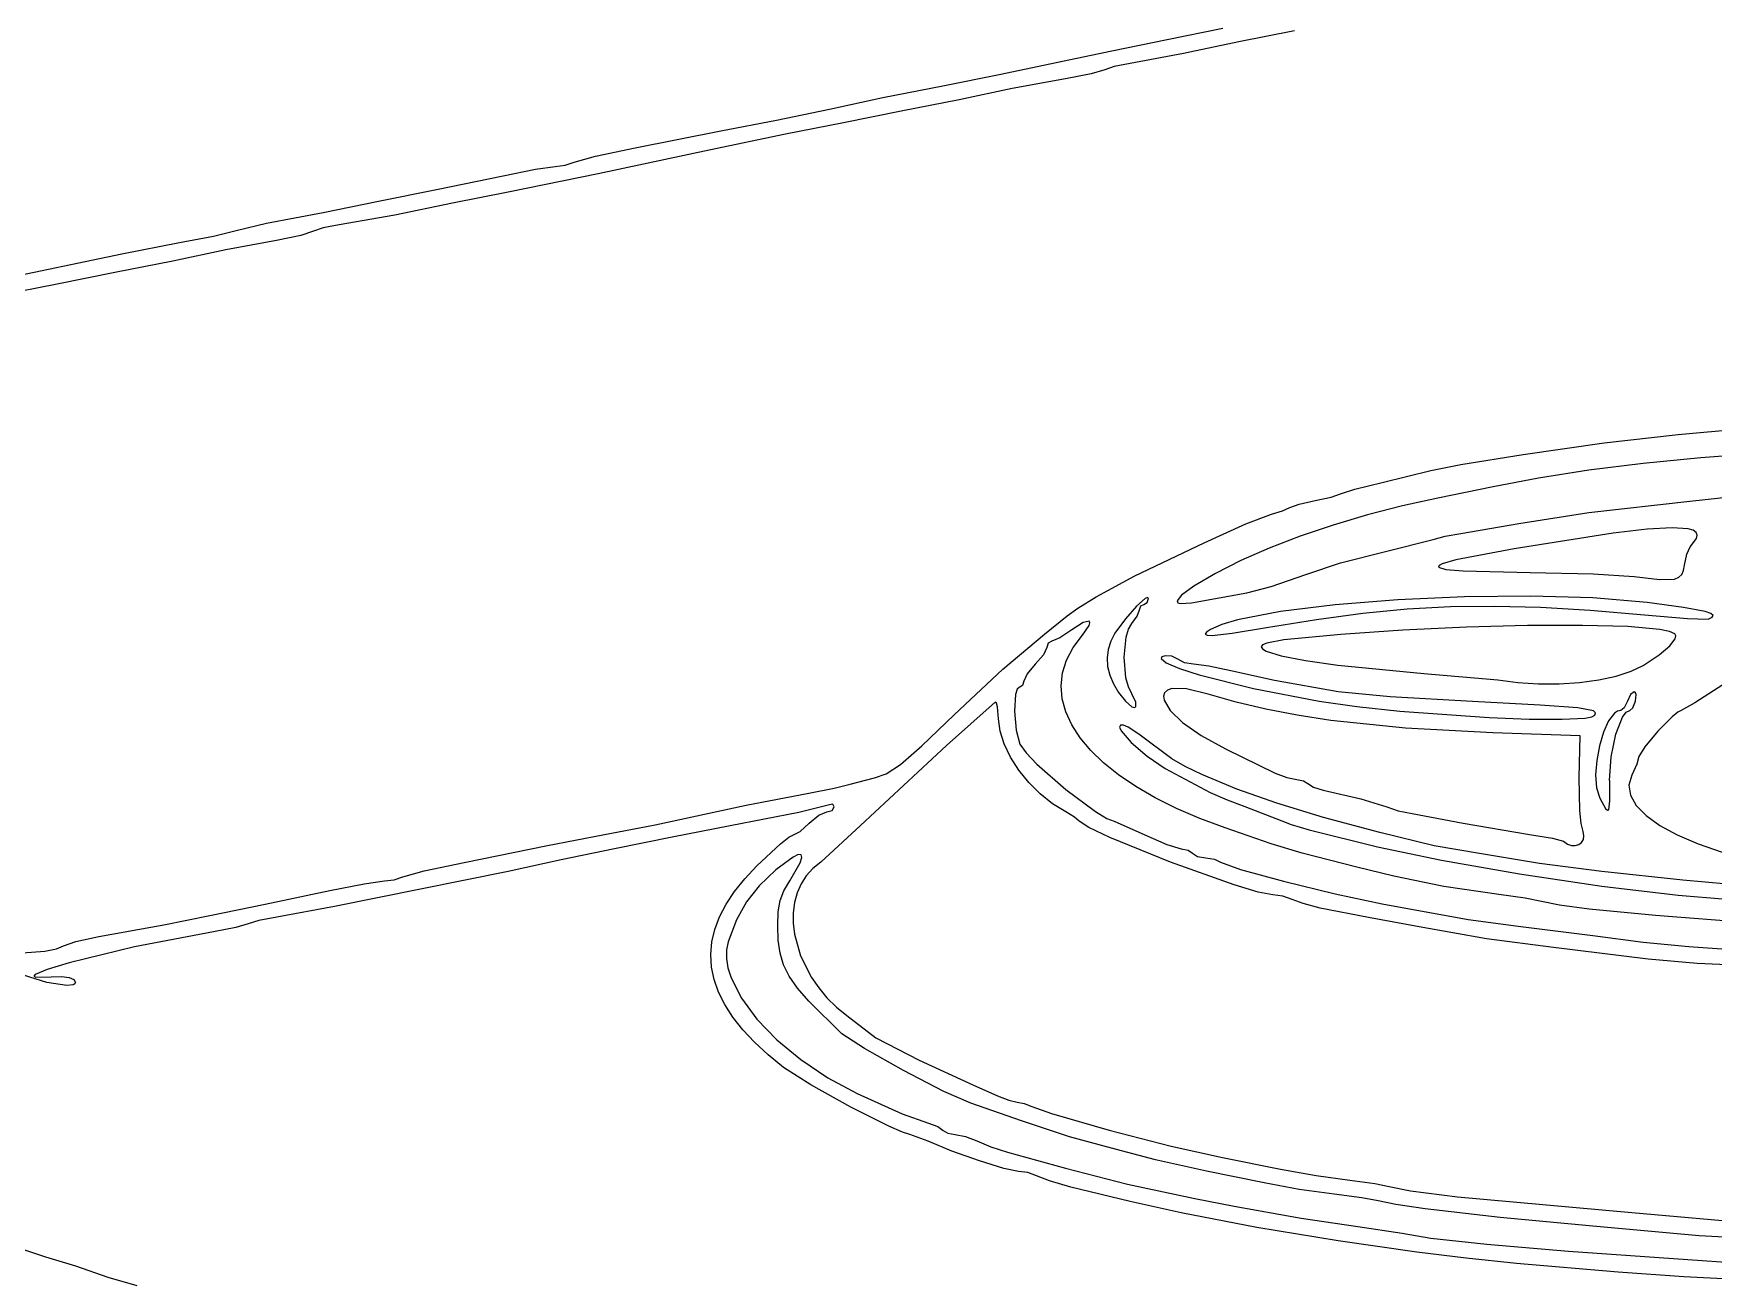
# Model space of a CAD drawing. Extents: x 19 to 1860, y 54 to 866.
# Drawn here: x 1229.4 to 1443.7, y 281.9 to 441.2 of the extents above; entities that cross this region are included whole.
import ezdxf

# ---------------------------------------------------------------- set-up
doc = ezdxf.new("R2010")
doc.units = 0

msp = doc.modelspace()

# ---------------------------------------------------------------- linework, layer by layer
at = {"layer": 'Layer 1'}
for p, q in [((1374.0407, 440.41912), (1381.1242, 441.8478)), ((1366.9571, 438.97142), (1374.0407, 440.41912)), ((1383.1901, 440.10538), (1376.1066, 438.64701)), ((1390.2738, 441.51599), (1383.1901, 440.10538)), ((1352.79, 435.97909), (1359.8735, 437.48487)), ((1359.8735, 437.48487), (1366.9571, 438.97142)), ((1369.3183, 437.35851), (1367.268837, 436.980543)), ((1376.1066, 438.64701), (1369.3183, 437.35851)), ((1345.4113, 434.51749), (1352.79, 435.97909)), ((1361.0539, 435.38895), (1354.2656, 434.16632)), ((1364.35415, 436.030709), (1361.0539, 435.38895)), ((1366.0716, 436.5605), (1364.35415, 436.030709)), ((1367.268837, 436.980543), (1366.0716, 436.5605)), ((1337.7373, 433.01479), (1345.4113, 434.51749)), ((1354.2656, 434.16632), (1347.4772, 432.72429)), ((1324.1604, 430.11507), (1330.9489, 431.53776)), ((1330.9489, 431.53776), (1337.7373, 433.01479)), ((1340.0984, 431.26247), (1332.7197, 429.79171)), ((1347.4772, 432.72429), (1340.0984, 431.26247)), ((1317.0769, 428.75007), (1324.1604, 430.11507)), ((1332.7197, 429.79171), (1325.3409, 428.34017)), ((1306.1564, 426.60407), (1317.0769, 428.75007)), ((1325.3409, 428.34017), (1315.601, 426.2833)), ((1297.217675, 424.381787), (1298.343, 424.76637)), ((1298.343, 424.76637), (1301.060912, 425.530817)), ((1301.060912, 425.530817), (1306.1564, 426.60407)), ((1315.601, 426.2833), (1301.4339, 423.27321)), ((1280.7735, 421.27115), (1289.3028, 423.02491)), ((1289.3028, 423.02491), (1293.435162, 423.870225)), ((1301.4339, 423.27321), (1289.9231, 420.9567)), ((1293.435162, 423.870225), (1295.9518, 424.22183)), ((1295.9518, 424.22183), (1297.217675, 424.381787)), ((1273.3948, 419.78573), (1280.7735, 421.27115)), ((1289.9231, 420.9567), (1282.8395, 419.52803)), ((1259.100837, 416.990915), (1266.3112, 418.33828)), ((1266.3112, 418.33828), (1273.3948, 419.78573)), ((1282.8395, 419.52803), (1275.4609, 418.00689)), ((1252.323813, 415.339812), (1255.2303, 416.03607)), ((1255.2303, 416.03607), (1259.100837, 416.990915)), ((1265.1078, 415.95362), (1263.467712, 415.400659)), ((1266.321175, 416.391364), (1265.1078, 415.95362)), ((1268.3774, 416.75023), (1266.321175, 416.391364)), ((1275.4609, 418.00689), (1268.3774, 416.75023)), ((1240.6332, 413.05195), (1248.0119, 414.5149)), ((1248.0119, 414.5149), (1252.323813, 415.339812)), ((1260.3853, 414.76492), (1253.915, 413.57243)), ((1263.467712, 415.400659), (1260.3853, 414.76492)), ((1223.5146, 409.49979), (1240.6332, 413.05195)), ((1247.1267, 412.13374), (1239.748, 410.67194)), ((1253.915, 413.57243), (1247.1267, 412.13374)), ((1239.748, 410.67194), (1232.3692, 409.20118)), ((1232.3692, 409.20118), (1224.9905, 407.73456)), ((1439.264, 390.01861), (1447.234977, 390.74194)), ((1419.4892, 387.46875), (1429.8194, 388.93735)), ((1429.8194, 388.93735), (1439.264, 390.01861)), ((1457.918537, 388.150777), (1442.1579, 387.048099)), ((1407.6832, 385.3958), (1411.52, 386.20153)), ((1411.52, 386.20153), (1419.4892, 387.46875)), ((1434.781, 386.30754), (1427.849337, 385.442968)), ((1442.1579, 387.048099), (1434.781, 386.30754)), ((1397.976425, 383.027097), (1401.485, 383.87755)), ((1401.485, 383.87755), (1407.6832, 385.3958)), ((1421.445131, 384.455981), (1415.6506, 383.34818)), ((1427.849337, 385.442968), (1421.445131, 384.455981)), ((1392.9256, 381.56957), (1394.975175, 381.996726)), ((1394.975175, 381.996726), (1396.1723, 382.42389)), ((1396.1723, 382.42389), (1397.976425, 383.027097)), ((1408.5671, 381.88936), (1404.071532, 380.905373)), ((1415.6506, 383.34818), (1408.5671, 381.88936)), ((1440.7383, 381.50622), (1446.626538, 382.161904)), ((1384.093425, 378.591855), (1387.3322, 379.84124)), ((1387.3322, 379.84124), (1388.7462, 380.267173)), ((1388.7462, 380.267173), (1389.679, 380.7017)), ((1389.679, 380.7017), (1390.876225, 381.13841)), ((1390.876225, 381.13841), (1392.9256, 381.56957)), ((1399.599162, 379.747346), (1395.224705, 378.442247)), ((1404.071532, 380.905373), (1399.599162, 379.747346)), ((1418.8973, 378.63835), (1427.840238, 380.06303)), ((1427.840238, 380.06303), (1440.7383, 381.50622)), ((1378.7731, 376.17748), (1384.093425, 378.591855)), ((1395.224705, 378.442247), (1391.022875, 377.017044)), ((1409.504163, 377.021394), (1411.5186, 377.3793)), ((1411.5186, 377.3793), (1418.8973, 378.63835)), ((1430.948223, 377.407821), (1418.3074, 375.42294)), ((1435.308634, 377.91655), (1430.948223, 377.407821)), ((1438.471487, 378.103943), (1435.308634, 377.91655)), ((1440.518618, 377.970849), (1438.471487, 378.103943)), ((1441.149359, 377.784387), (1440.518618, 377.970849)), ((1441.531858, 377.518123), (1441.149359, 377.784387)), ((1441.676342, 377.172164), (1441.531858, 377.518123)), ((1369.9042, 371.96874), (1378.7731, 376.17748)), ((1387.068385, 375.498705), (1383.43595, 373.9142)), ((1391.022875, 377.017044), (1387.068385, 375.498705)), ((1402.0738, 375.10892), (1407.9767, 376.59922)), ((1407.9767, 376.59922), (1409.504163, 377.021394)), ((1418.3074, 375.42294), (1410.869037, 374.000485)), ((1440.343, 374.744036), (1440.784, 375.65718)), ((1440.784, 375.65718), (1441.593041, 376.746616)), ((1441.593041, 376.746616), (1441.676342, 377.172164)), ((1383.43595, 373.9142), (1380.200284, 372.290495)), ((1391.7436, 372.12641), (1396.1707, 373.61291)), ((1396.1707, 373.61291), (1402.0738, 375.10892)), ((1408.735527, 373.276615), (1408.686525, 373.091985)), ((1408.686525, 373.091985), (1409.588443, 372.797964)), ((1409.116354, 373.488492), (1408.735527, 373.276615)), ((1410.869037, 374.000485), (1409.116354, 373.488492)), ((1439.927275, 372.658088), (1440.0463, 373.33341)), ((1440.0463, 373.33341), (1440.343, 374.744036)), ((1440.0463, 373.33341), (1440.0463, 373.33341)), ((1364.992938, 369.303059), (1369.9042, 371.96874)), ((1380.200284, 372.290495), (1377.4361, 370.65456)), ((1387.3164, 370.61391), (1391.7436, 372.12641)), ((1409.588443, 372.797964), (1411.831, 372.593427)), ((1411.831, 372.593427), (1420.3736, 372.4008)), ((1420.3736, 372.4008), (1428.414475, 372.219079)), ((1428.414475, 372.219079), (1433.6553, 371.87526)), ((1433.6553, 371.87526), (1436.877203, 371.499224)), ((1436.877203, 371.499224), (1438.7717, 371.561085)), ((1438.7717, 371.561085), (1439.335845, 371.782392)), ((1439.335845, 371.782392), (1439.705747, 372.144571)), ((1439.705747, 372.144571), (1439.927275, 372.658088)), ((1362.657048, 367.868046), (1364.992938, 369.303059)), ((1371.21463, 369.073642), (1370.107963, 368.0954)), ((1371.544375, 369.217151), (1371.21463, 369.073642)), ((1371.492875, 368.548861), (1371.6644, 369.06822)), ((1371.6644, 369.06822), (1371.544375, 369.217151)), ((1375.886031, 369.513846), (1375.317075, 368.765966)), ((1375.317075, 368.765966), (1375.401381, 368.545492)), ((1377.4361, 370.65456), (1375.886031, 369.513846)), ((1377.1336, 368.52747), (1384.187713, 369.801544)), ((1384.187713, 369.801544), (1387.3164, 370.61391)), ((1403.47995, 368.911289), (1395.482882, 368.27132)), ((1411.970593, 369.294322), (1403.47995, 368.911289)), ((1420.442294, 369.388649), (1411.970593, 369.294322)), ((1428.382535, 369.162498), (1420.442294, 369.388649)), ((1435.2788, 368.5841), (1428.382535, 369.162498)), ((1358.3715, 364.50881), (1361.2792, 366.88277)), ((1361.2792, 366.88277), (1362.657048, 367.868046)), ((1370.107963, 368.0954), (1368.708364, 366.505675)), ((1369.5167, 365.88676), (1370.20145, 366.843426)), ((1370.20145, 366.843426), (1370.4863, 367.6438)), ((1370.4863, 367.6438), (1370.659775, 368.130434)), ((1370.659775, 368.130434), (1371.0767, 368.33284)), ((1371.0767, 368.33284), (1371.492875, 368.548861)), ((1375.401381, 368.545492), (1375.732006, 368.430611)), ((1375.732006, 368.430611), (1377.1336, 368.52747)), ((1388.491906, 367.406187), (1383.01954, 366.34766)), ((1395.482882, 368.27132), (1388.491906, 367.406187)), ((1393.106063, 366.408845), (1399.022484, 367.201051)), ((1399.022484, 367.201051), (1404.657539, 367.746348)), ((1404.657539, 367.746348), (1410.1927, 368.050825)), ((1410.1927, 368.050825), (1415.809443, 368.120573)), ((1415.809443, 368.120573), (1421.689241, 367.961681)), ((1421.689241, 367.961681), (1428.013568, 367.58024)), ((1428.013568, 367.58024), (1434.9639, 366.98234)), ((1434.9639, 366.98234), (1440.4447, 366.53218)), ((1439.938967, 367.94704), (1435.2788, 368.5841)), ((1442.701812, 367.405915), (1439.938967, 367.94704)), ((1443.414322, 367.159754), (1442.701812, 367.405915)), ((1443.0806, 366.46332), (1443.586683, 366.693086)), ((1443.703602, 366.923687), (1443.414322, 367.159754)), ((1443.586683, 366.693086), (1443.703602, 366.923687)), ((1353.0817, 360.049709), (1358.3715, 364.50881)), ((1361.8781, 365.09366), (1360.329375, 364.056923)), ((1363.316697, 366.018496), (1361.8781, 365.09366)), ((1363.2175, 364.4142), (1364.085153, 365.628669)), ((1364.0853, 366.180134), (1363.316697, 366.018496)), ((1364.085153, 365.628669), (1364.187493, 365.990408)), ((1364.187493, 365.990408), (1364.0853, 366.180134)), ((1367.3798, 364.67665), (1366.835179, 363.648013)), ((1368.708364, 366.505675), (1367.3798, 364.67665)), ((1368.785506, 364.15735), (1369.090334, 365.169827)), ((1369.090334, 365.169827), (1369.5167, 365.88676)), ((1379.048936, 364.775291), (1378.891639, 364.531022)), ((1378.891639, 364.531022), (1379.123651, 364.395262)), ((1379.5783, 365.12751), (1379.048936, 364.775291)), ((1381.012997, 365.755802), (1379.5783, 365.12751)), ((1379.762213, 364.36857), (1382.327955, 364.644621)), ((1383.01954, 366.34766), (1381.012997, 365.755802)), ((1382.327955, 364.644621), (1386.7268, 365.36364)), ((1386.7268, 365.36364), (1393.106063, 366.408845)), ((1386.7268, 365.36364), (1386.7268, 365.36364)), ((1396.21749, 364.503488), (1388.9402, 363.79719)), ((1404.133756, 365.049426), (1396.21749, 364.503488)), ((1412.22062, 365.427862), (1404.133756, 365.049426)), ((1420.0097, 365.631656), (1412.22062, 365.427862)), ((1427.032618, 365.653668), (1420.0097, 365.631656)), ((1432.820994, 365.486756), (1427.032618, 365.653668)), ((1436.906448, 365.12378), (1432.820994, 365.486756)), ((1438.16421, 364.866537), (1436.906448, 365.12378)), ((1438.8206, 364.5576), (1438.16421, 364.866537)), ((1438.943955, 364.295009), (1438.8206, 364.5576)), ((1440.4447, 366.53218), (1443.0806, 366.46332)), ((1358.6877, 362.84581), (1358.254138, 361.889144)), ((1358.872625, 363.396625), (1358.6877, 362.84581)), ((1359.3172, 363.62572), (1358.872625, 363.396625)), ((1360.329375, 364.056923), (1359.3172, 363.62572)), ((1361.194601, 361.231438), (1362.035971, 362.841124)), ((1362.035971, 362.841124), (1363.2175, 364.4142)), ((1366.496397, 362.585944), (1366.362192, 361.498711)), ((1366.835179, 363.648013), (1366.496397, 362.585944)), ((1368.541025, 361.605803), (1368.785506, 364.15735)), ((1379.123651, 364.395262), (1379.762213, 364.36857)), ((1386.209938, 363.166959), (1386.029888, 362.913461)), ((1386.029888, 362.913461), (1386.192643, 362.643585)), ((1386.192643, 362.643585), (1386.684877, 362.360533)), ((1386.746123, 363.40088), (1386.209938, 363.166959)), ((1386.684877, 362.360533), (1388.604475, 361.7677)), ((1388.9402, 363.79719), (1386.746123, 363.40088)), ((1436.808495, 361.893898), (1438.188962, 363.047933)), ((1438.188962, 363.047933), (1438.875773, 363.951861)), ((1438.875773, 363.951861), (1438.943955, 364.295009)), ((1357.2118, 360.68422), (1356.169613, 359.47929)), ((1358.254138, 361.889144), (1357.2118, 360.68422)), ((1360.686801, 359.594033), (1361.194601, 361.231438)), ((1366.362192, 361.498711), (1366.4313, 360.394581)), ((1366.4313, 360.394581), (1366.702458, 359.281821)), ((1368.784381, 358.952207), (1368.541025, 361.605803)), ((1373.357856, 361.621911), (1373.261478, 361.417794)), ((1373.261478, 361.417794), (1373.925433, 360.864141)), ((1373.7667, 361.76962), (1373.357856, 361.621911)), ((1374.651325, 361.723439), (1373.7667, 361.76962)), ((1373.925433, 360.864141), (1375.597193, 360.15627)), ((1375.3963, 361.32838), (1374.651325, 361.723439)), ((1376.253775, 360.873955), (1375.3963, 361.32838)), ((1375.597193, 360.15627), (1378.115387, 359.341789)), ((1377.4087, 360.68494), (1376.253775, 360.873955)), ((1379.368238, 360.436785), (1377.4087, 360.68494)), ((1382.1605, 359.84018), (1379.368238, 360.436785)), ((1388.604475, 361.7677), (1391.682063, 361.160562)), ((1391.682063, 361.160562), (1395.811025, 360.564722)), ((1395.811025, 360.564722), (1406.7966, 359.50934)), ((1433.250992, 359.790334), (1434.7827, 360.53784)), ((1434.7827, 360.53784), (1436.808495, 361.893898)), ((1434.7827, 360.53784), (1434.7827, 360.53784)), ((1346.8472, 354.21351), (1353.0817, 360.049709)), ((1355.7362, 358.52261), (1355.562725, 357.97179)), ((1356.169613, 359.47929), (1355.7362, 358.52261)), ((1360.505978, 357.937803), (1360.686801, 359.594033)), ((1366.702458, 359.281821), (1367.174403, 358.168698)), ((1367.174403, 358.168698), (1367.845871, 357.063479)), ((1369.08935, 357.812168), (1368.784381, 358.952207)), ((1378.115387, 359.341789), (1385.045598, 357.583432)), ((1387.724563, 358.617704), (1382.1605, 359.84018)), ((1395.8762, 357.18054), (1387.724563, 358.617704)), ((1406.7966, 359.50934), (1416.2416, 358.7009)), ((1416.2416, 358.7009), (1418.782982, 358.356931)), ((1418.782982, 358.356931), (1421.421061, 358.192758)), ((1421.421061, 358.192758), (1424.075525, 358.200423)), ((1424.075525, 358.200423), (1426.666062, 358.37197)), ((1426.666062, 358.37197), (1429.112361, 358.699442)), ((1429.112361, 358.699442), (1431.334108, 359.174882)), ((1431.334108, 359.174882), (1433.250992, 359.790334)), ((1444.935, 358.04516), (1441.367363, 355.754596)), ((1354.699545, 356.832858), (1354.572087, 354.71269)), ((1354.882139, 357.49619), (1354.699545, 356.832858)), ((1355.1458, 357.74269), (1354.882139, 357.49619)), ((1355.562725, 357.97179), (1355.1458, 357.74269)), ((1360.645543, 356.271639), (1360.505978, 357.937803)), ((1361.098904, 354.604435), (1360.645543, 356.271639)), ((1367.845871, 357.063479), (1368.7156, 355.97443)), ((1368.7156, 355.97443), (1369.549742, 355.267238)), ((1369.5167, 356.91665), (1369.08935, 357.812168)), ((1370.040414, 355.849137), (1369.5101, 356.91665)), ((1369.5101, 356.91665), (1369.5167, 356.91665)), ((1373.706483, 357.054518), (1373.567011, 356.62388)), ((1373.567011, 356.62388), (1373.6419, 356.096038)), ((1373.6419, 356.096038), (1374.418817, 354.799222)), ((1374.064302, 357.37533), (1373.706483, 357.054518)), ((1374.644453, 357.573696), (1374.064302, 357.37533)), ((1376.487696, 357.552606), (1374.644453, 357.573696)), ((1379.2681, 356.89028), (1376.487696, 357.552606)), ((1382.859689, 355.860834), (1379.2681, 356.89028)), ((1385.045598, 357.583432), (1393.4251, 355.96994)), ((1393.4251, 355.96994), (1398.261764, 355.294115)), ((1402.487325, 356.545868), (1395.8762, 357.18054)), ((1412.9947, 355.91511), (1402.487325, 356.545868)), ((1421.635038, 355.476798), (1412.9947, 355.91511)), ((1432.7711, 355.97851), (1432.369725, 355.147545)), ((1433.181263, 356.809489), (1432.7711, 355.97851)), ((1433.6413, 357.15512), (1433.181263, 356.809489)), ((1433.481663, 355.147545), (1433.8264, 355.97851)), ((1433.808864, 357.062277), (1433.6413, 357.15512)), ((1433.899488, 356.809489), (1433.808864, 357.062277)), ((1433.8264, 355.97851), (1433.899488, 356.809489)), ((1342.721733, 350.269529), (1346.8472, 354.21351)), ((1352.0892, 355.82928), (1345.863975, 350.323784)), ((1352.244942, 355.709285), (1352.0892, 355.82928)), ((1352.375288, 355.275375), (1352.244942, 355.709285)), ((1352.514, 353.74002), (1352.375288, 355.275375)), ((1352.706022, 352.167058), (1352.514, 353.74002)), ((1354.572087, 354.71269), (1354.752486, 352.296183)), ((1361.85947, 352.945082), (1361.098904, 354.604435)), ((1369.549742, 355.267238), (1369.837128, 355.183951)), ((1369.837128, 355.183951), (1370.022488, 355.262404)), ((1370.022488, 355.262404), (1370.040414, 355.849137)), ((1374.418817, 354.799222), (1376.005347, 353.265038)), ((1386.6341, 354.960872), (1382.859689, 355.860834)), ((1390.635423, 354.184389), (1386.6341, 354.960872)), ((1394.90775, 353.525381), (1390.635423, 354.184389)), ((1398.261764, 355.294115), (1403.746117, 354.709126)), ((1403.746117, 354.709126), (1415.113113, 353.889486)), ((1415.113113, 353.889486), (1420.223365, 353.693749)), ((1426.45195, 355.117736), (1421.635038, 355.476798)), ((1424.436527, 353.666675), (1427.366403, 353.827724)), ((1428.448263, 354.727671), (1426.45195, 355.117736)), ((1427.366403, 353.827724), (1428.229424, 353.984873)), ((1428.229424, 353.984873), (1428.6268, 354.19635)), ((1428.702077, 354.486558), (1428.448263, 354.727671)), ((1428.6268, 354.19635), (1428.702077, 354.486558)), ((1428.6268, 354.19635), (1428.6268, 354.19635)), ((1431.123422, 354.438922), (1430.374381, 353.457292)), ((1431.521855, 354.707815), (1431.123422, 354.438922)), ((1431.314813, 351.753215), (1432.167036, 353.938461)), ((1431.9298, 354.80192), (1431.521855, 354.707815)), ((1432.369725, 355.147545), (1431.9298, 354.80192)), ((1432.167036, 353.938461), (1432.629099, 354.573395)), ((1432.629099, 354.573395), (1433.086, 354.80192)), ((1433.086, 354.80192), (1433.481663, 355.147545)), ((1438.488106, 353.989068), (1436.674075, 352.144558)), ((1439.188928, 354.580123), (1438.488106, 353.989068)), ((1439.6166, 354.80189), (1439.188928, 354.580123)), ((1441.367363, 355.754596), (1439.6166, 354.80189)), ((1353.224091, 350.516158), (1352.706022, 352.167058)), ((1354.752486, 352.296183), (1355.2298, 350.49733)), ((1362.92065, 351.302474), (1361.85947, 352.945082)), ((1368.0917, 352.92545), (1367.936082, 352.667512)), ((1367.936082, 352.667512), (1368.146959, 352.170444)), ((1368.474187, 352.899172), (1368.0917, 352.92545)), ((1368.146959, 352.170444), (1369.430775, 350.689555)), ((1369.045075, 352.671295), (1368.474187, 352.899172)), ((1370.4435, 351.76329), (1369.045075, 352.671295)), ((1374.645425, 348.602696), (1370.4435, 351.76329)), ((1376.005347, 353.265038), (1378.369604, 351.594452)), ((1378.369604, 351.594452), (1381.4797, 349.88843)), ((1404.441775, 352.535775), (1394.90775, 353.525381)), ((1415.5889, 351.94402), (1404.441775, 352.535775)), ((1426.7426, 351.56627), (1415.5889, 351.94402)), ((1420.223365, 353.693749), (1424.436527, 353.666675)), ((1429.721256, 352.018078), (1429.202625, 350.282328)), ((1430.374381, 353.457292), (1429.721256, 352.018078)), ((1430.704108, 348.853879), (1431.314813, 351.753215)), ((1436.674075, 352.144558), (1434.988631, 350.159291)), ((1345.863975, 350.323784), (1334.9181, 340.11578)), ((1340.011413, 347.901755), (1342.721733, 350.269529)), ((1354.03127, 348.838447), (1353.224091, 350.516158)), ((1355.2298, 350.49733), (1356.039308, 349.391002)), ((1364.275854, 349.685502), (1362.92065, 351.302474)), ((1365.91849, 348.10306), (1364.275854, 349.685502)), ((1369.430775, 350.689555), (1371.468303, 348.944058)), ((1381.4797, 349.88843), (1387.807, 346.79984)), ((1426.6248, 346.24872), (1426.7426, 351.56627)), ((1429.202625, 350.282328), (1428.857066, 348.411089)), ((1434.988631, 350.159291), (1434.2459, 348.9242)), ((1338.181986, 346.688711), (1340.011413, 347.901755)), ((1355.090625, 347.185054), (1354.03127, 348.838447)), ((1356.039308, 349.391002), (1357.407558, 347.957775)), ((1357.407558, 347.957775), (1361.101637, 344.695516)), ((1367.841968, 346.564039), (1365.91849, 348.10306)), ((1371.468303, 348.944058), (1373.7847, 347.39523)), ((1373.7847, 347.39523), (1379.534512, 344.320235)), ((1376.328797, 347.641978), (1374.645425, 348.602696)), ((1378.4626, 346.62753), (1376.328797, 347.641978)), ((1428.857066, 348.411089), (1428.723156, 346.56541)), ((1430.5097, 345.84815), (1430.704108, 348.853879)), ((1433.9788, 347.949016), (1433.3367, 346.52006)), ((1434.2459, 348.9242), (1433.9788, 347.949016)), ((1331.553213, 344.865366), (1333.6008, 345.40348)), ((1333.6008, 345.40348), (1336.6992, 346.20892)), ((1336.6992, 346.20892), (1338.181986, 346.688711)), ((1356.365221, 345.607106), (1355.090625, 347.185054)), ((1357.818122, 344.155733), (1356.365221, 345.607106)), ((1370.039697, 345.077333), (1367.841968, 346.564039)), ((1382.941391, 344.751716), (1378.4626, 346.62753)), ((1387.807, 346.79984), (1389.309725, 346.218985)), ((1389.309725, 346.218985), (1390.5759, 345.9774)), ((1390.5759, 345.9774), (1391.4462, 345.824513)), ((1391.4462, 345.824513), (1391.9967, 345.45693)), ((1391.9967, 345.45693), (1392.70395, 344.997128)), ((1426.719875, 342.024675), (1426.6248, 346.24872)), ((1428.723156, 346.56541), (1428.839475, 344.906337)), ((1430.5109, 345.84811), (1430.5097, 345.84815)), ((1430.539194, 343.255796), (1430.5109, 345.84811)), ((1433.3367, 346.52006), (1432.977385, 345.254847)), ((1432.977385, 345.254847), (1433.177052, 343.96274)), ((1320.3191, 342.7118), (1328.288, 344.24344)), ((1328.288, 344.24344), (1331.553213, 344.865366)), ((1359.412393, 342.882061), (1357.818122, 344.155733)), ((1361.101637, 344.695516), (1364.874748, 341.880326)), ((1372.505085, 343.651833), (1370.039697, 345.077333)), ((1375.231543, 342.296433), (1372.505085, 343.651833)), ((1379.534512, 344.320235), (1381.694055, 343.368411)), ((1381.694055, 343.368411), (1383.938, 342.53854)), ((1388.0259, 342.955353), (1382.941391, 344.751716)), ((1392.70395, 344.997128), (1393.95, 344.62254)), ((1393.95, 344.62254), (1398.754413, 343.521686)), ((1398.754413, 343.521686), (1402.0739, 342.47355)), ((1428.839475, 344.906337), (1429.2446, 343.59492)), ((1429.2446, 343.59492), (1429.993119, 342.284176)), ((1430.395625, 342.119476), (1430.539194, 343.255796)), ((1433.177052, 343.96274), (1433.913514, 342.662624)), ((1308.680625, 340.192753), (1320.3191, 342.7118)), ((1327.011375, 341.756088), (1318.2519, 340.08149)), ((1330.9533, 342.74808), (1327.011375, 341.756088)), ((1328.3387, 340.38877), (1329.573012, 341.427485)), ((1329.573012, 341.427485), (1330.6202, 341.85951)), ((1330.6202, 341.85951), (1331.26535, 342.042519)), ((1331.3632, 342.817535), (1330.9533, 342.74808)), ((1331.26535, 342.042519), (1331.5337, 342.48253)), ((1331.5337, 342.48253), (1331.3632, 342.817535)), ((1361.1111, 341.83722), (1359.412393, 342.882061)), ((1362.195713, 341.187675), (1361.1111, 341.83722)), ((1362.8196, 340.66866), (1362.195713, 341.187675)), ((1364.874748, 341.880326), (1366.341787, 341.005937)), ((1366.341787, 341.005937), (1367.2896, 340.68198)), ((1378.212478, 341.020024), (1375.231543, 342.296433)), ((1381.4413, 339.8315), (1378.212478, 341.020024)), ((1383.938, 342.53854), (1388.6604, 340.7078)), ((1394.010409, 341.142486), (1388.0259, 342.955353)), ((1401.1892, 339.21716), (1394.010409, 341.142486)), ((1402.0739, 342.47355), (1403.514563, 342.001676)), ((1403.514563, 342.001676), (1405.3204, 341.62728)), ((1405.3204, 341.62728), (1411.8137, 340.39522)), ((1426.887881, 340.375073), (1426.719875, 342.024675)), ((1429.993119, 342.284176), (1430.232181, 342.048885)), ((1430.232181, 342.048885), (1430.395625, 342.119476)), ((1433.913514, 342.662624), (1435.164587, 341.373383)), ((1435.164587, 341.373383), (1436.908088, 340.113898)), ((1294.9362, 337.5362), (1302.0199, 338.90363)), ((1302.0199, 338.90363), (1308.680625, 340.192753)), ((1318.2519, 340.08149), (1310.8733, 338.60489)), ((1325.774997, 338.60468), (1326.3381, 338.91802)), ((1326.3381, 338.91802), (1327.186825, 339.350046)), ((1327.186825, 339.350046), (1328.3387, 340.38877)), ((1334.9181, 340.11578), (1329.8295, 335.40937)), ((1364.056562, 339.840496), (1362.8196, 340.66866)), ((1366.70472, 338.577216), (1364.056562, 339.840496)), ((1367.2896, 340.68198), (1371.1757, 338.91707)), ((1371.1757, 338.91707), (1374.015325, 337.670604)), ((1387.3172, 337.75688), (1381.4413, 339.8315)), ((1388.6604, 340.7078), (1389.858959, 340.23364)), ((1389.858959, 340.23364), (1392.151675, 339.560721)), ((1392.151675, 339.560721), (1400.894, 337.38081)), ((1408.128325, 337.532981), (1401.1892, 339.21716)), ((1411.8137, 340.39522), (1420.2591, 338.96321)), ((1420.2591, 338.96321), (1423.202775, 338.501321)), ((1427.1148, 339.33618), (1426.887881, 340.375073)), ((1427.227966, 338.787728), (1427.1141, 339.33618)), ((1427.1141, 339.33618), (1427.1148, 339.33618)), ((1427.149889, 338.3164), (1427.227966, 338.787728)), ((1436.908088, 340.113898), (1439.12183, 338.903053)), ((1439.12183, 338.903053), (1441.783629, 337.759733)), ((1284.3109, 335.39299), (1294.9362, 337.5362)), ((1303.4946, 337.14286), (1296.7062, 335.72018)), ((1310.8733, 338.60489), (1303.4946, 337.14286)), ((1321.6834, 334.94698), (1324.709675, 337.751526)), ((1324.709675, 337.751526), (1325.774997, 338.60468)), ((1374.468513, 335.417581), (1366.70472, 338.577216)), ((1374.015325, 337.670604), (1375.8303, 337.15217)), ((1375.8303, 337.15217), (1376.703837, 336.979346)), ((1376.703837, 336.979346), (1377.2803, 336.56386)), ((1391.263762, 336.578464), (1387.3172, 337.75688)), ((1398.2377, 334.78933), (1391.263762, 336.578464)), ((1400.894, 337.38081), (1409.032481, 335.6741)), ((1413.8805, 336.52108), (1408.128325, 337.532981)), ((1423.202775, 338.501321), (1424.6373, 338.09977)), ((1424.6373, 338.09977), (1425.122033, 337.736455)), ((1425.122033, 337.736455), (1425.62768, 337.55652)), ((1425.62768, 337.55652), (1426.118765, 337.542257)), ((1426.118765, 337.542257), (1426.559813, 337.675955)), ((1426.559813, 337.675955), (1426.915346, 337.939906)), ((1426.915346, 337.939906), (1427.149889, 338.3164)), ((1441.783629, 337.759733), (1444.8713, 336.70282)), ((1279.215413, 334.313109), (1284.3109, 335.39299)), ((1296.7062, 335.72018), (1289.9176, 334.23103)), ((1320.140502, 333.312709), (1321.6834, 334.94698)), ((1324.1113, 334.4435), (1321.965622, 332.418383)), ((1326.290928, 336.088434), (1324.1113, 334.4435)), ((1325.867, 333.05243), (1327.205809, 335.363536)), ((1326.957139, 336.40355), (1326.290928, 336.088434)), ((1327.334775, 336.385325), (1326.957139, 336.40355)), ((1327.205809, 335.363536), (1327.419208, 336.03743)), ((1327.419208, 336.03743), (1327.334775, 336.385325)), ((1328.814418, 334.613462), (1327.975066, 333.686386)), ((1329.8295, 335.40937), (1328.814418, 334.613462)), ((1382.578748, 332.534301), (1374.468513, 335.417581)), ((1377.2803, 336.56386), (1377.926537, 336.148368)), ((1377.926537, 336.148368), (1378.9678, 335.97556)), ((1378.9678, 335.97556), (1380.0669, 335.81599)), ((1380.0669, 335.81599), (1380.8516, 335.43235)), ((1380.8516, 335.43235), (1383.407181, 334.500128)), ((1383.407181, 334.500128), (1388.876325, 332.995441)), ((1402.9601, 333.63602), (1398.2377, 334.78933)), ((1409.032481, 335.6741), (1418.9974, 333.939125)), ((1421.5544, 335.27992), (1413.8805, 336.52108)), ((1429.5234, 334.24768), (1421.5544, 335.27992)), ((1267.1924, 331.79519), (1271.545263, 332.661921)), ((1289.9176, 334.23103), (1267.7816, 329.76909)), ((1271.545263, 332.661921), (1274.1363, 333.02694)), ((1274.1363, 333.02694), (1275.3811, 333.186458)), ((1275.3811, 333.186458), (1276.4975, 333.55818)), ((1276.4975, 333.55818), (1279.215413, 334.313109)), ((1318.831099, 331.686572), (1320.140502, 333.312709)), ((1321.965622, 332.418383), (1320.334275, 330.369091)), ((1325.116198, 331.765768), (1325.867, 333.05243)), ((1327.308736, 332.64406), (1326.812719, 331.5024)), ((1327.975066, 333.686386), (1327.308736, 332.64406)), ((1385.659962, 331.616464), (1382.578748, 332.534301)), ((1388.876325, 332.995441), (1395.490831, 331.375511)), ((1409.357125, 332.309039), (1402.9601, 333.63602)), ((1416.3534, 331.28505), (1409.357125, 332.309039)), ((1418.9974, 333.939125), (1429.502919, 332.382635)), ((1429.502919, 332.382635), (1439.2632, 331.21138)), ((1439.8536, 333.12537), (1429.5234, 334.24768)), ((1449.181416, 332.308459), (1439.8536, 333.12537)), ((1258.928, 330.077), (1267.1924, 331.79519)), ((1317.755324, 330.067559), (1318.831099, 331.686572)), ((1320.334275, 330.369091), (1319.064916, 328.067044)), ((1324.411658, 329.106248), (1324.649938, 330.517752)), ((1324.649938, 330.517752), (1325.116198, 331.765768)), ((1326.484305, 330.277322), (1326.320787, 328.984742)), ((1326.812719, 331.5024), (1326.484305, 330.277322)), ((1387.5032, 331.27192), (1385.659962, 331.616464)), ((1388.801613, 331.092806), (1387.5032, 331.27192)), ((1390.0035, 330.66524), (1388.801613, 331.092806)), ((1391.37827, 330.134561), (1390.0035, 330.66524)), ((1395.490831, 331.375511), (1401.4825, 330.09756)), ((1419.708087, 330.817279), (1416.3534, 331.28505)), ((1421.8147, 330.39771), (1419.708087, 330.817279)), ((1424.10495, 329.957833), (1421.8147, 330.39771)), ((1439.2632, 331.21138), (1445.440479, 330.701935)), ((1246.004775, 327.451037), (1251.8445, 328.63719)), ((1251.8445, 328.63719), (1258.928, 330.077)), ((1260.4028, 328.41487), (1258.117825, 327.996668)), ((1267.7816, 329.76909), (1260.4028, 328.41487)), ((1316.305194, 326.84686), (1316.913311, 328.454658)), ((1316.913311, 328.454658), (1317.755324, 330.067559)), ((1319.064916, 328.067044), (1318.0052, 325.28366)), ((1324.3448, 327.32912), (1324.411658, 329.106248)), ((1326.320787, 328.984742), (1326.319455, 327.640577)), ((1393.558962, 329.548231), (1391.37827, 330.134561)), ((1399.7131, 328.35722), (1393.558962, 329.548231)), ((1406.2066, 327.19679), (1399.7131, 328.35722)), ((1401.4825, 330.09756), (1412.44475, 328.12746)), ((1412.44475, 328.12746), (1419.1914, 327.19923)), ((1427.9012, 329.44114), (1424.10495, 329.957833)), ((1436.37305, 328.619049), (1427.9012, 329.44114)), ((1454.9063, 327.20334), (1436.37305, 328.619049)), ((1234.776225, 325.313559), (1237.6773, 325.94738)), ((1237.6773, 325.94738), (1246.004775, 327.451037)), ((1252.3414, 326.53936), (1242.253997, 324.611024)), ((1255.186625, 327.095723), (1252.3414, 326.53936)), ((1256.7687, 327.57494), (1255.186625, 327.095723)), ((1258.117825, 327.996668), (1256.7687, 327.57494)), ((1315.931108, 325.243154), (1316.305194, 326.84686)), ((1324.414373, 325.465521), (1324.3448, 327.32912)), ((1326.319455, 327.640577), (1326.4776, 326.260744)), ((1326.4776, 326.260744), (1327.261488, 323.457736)), ((1414.785437, 325.644726), (1406.2066, 327.19679)), ((1419.1914, 327.19923), (1428.341, 326.06921)), ((1428.341, 326.06921), (1434.784205, 325.241415)), ((1226.827288, 323.754505), (1230.795761, 324.065332)), ((1230.795761, 324.065332), (1232.296937, 324.360133)), ((1232.296937, 324.360133), (1233.1893, 324.74009)), ((1233.1893, 324.74009), (1234.776225, 325.313559)), ((1242.253997, 324.611024), (1233.89255, 322.578636)), ((1315.791186, 323.642528), (1315.931108, 325.243154)), ((1317.790098, 324.23876), (1317.788189, 323.116038)), ((1318.0052, 325.28366), (1317.790098, 324.23876)), ((1324.645244, 323.828845), (1324.414373, 325.465521)), ((1325.092911, 322.325505), (1324.645244, 323.828845)), ((1423.3252, 324.52293), (1414.785437, 325.644726)), ((1435.4262, 323.05299), (1423.3252, 324.52293)), ((1434.784205, 325.241415), (1440.622113, 324.653209)), ((1440.622113, 324.653209), (1446.029389, 324.289813)), ((1231.083918, 321.724915), (1229.576603, 321.08697)), ((1233.89255, 322.578636), (1231.083918, 321.724915)), ((1315.885562, 322.043973), (1315.791186, 323.642528)), ((1316.214371, 320.446477), (1315.885562, 322.043973)), ((1317.788189, 323.116038), (1317.989364, 321.927391)), ((1317.989364, 321.927391), (1318.383513, 320.684716)), ((1325.812875, 320.861915), (1325.092911, 322.325505)), ((1327.261488, 323.457736), (1328.650781, 320.703051)), ((1441.686803, 322.507161), (1435.4262, 323.05299)), ((1450.514052, 322.074983), (1441.686803, 322.507161)), ((1231.040662, 320.086069), (1228.089845, 320.997012)), ((1229.576603, 321.08697), (1229.401547, 320.874101)), ((1229.401547, 320.874101), (1229.66055, 320.7454)), ((1229.66055, 320.7454), (1231.6257, 320.7808)), ((1233.619948, 319.698174), (1231.040662, 320.086069)), ((1231.6257, 320.7808), (1232.924195, 320.824216)), ((1232.924195, 320.824216), (1233.899037, 320.7183)), ((1234.42561, 319.78132), (1233.619948, 319.698174)), ((1233.899037, 320.7183), (1234.511986, 320.471526)), ((1234.64713, 319.906333), (1234.42561, 319.78132)), ((1234.511986, 320.471526), (1234.7248, 320.09237)), ((1234.7248, 320.09237), (1234.64713, 319.906333)), ((1316.777747, 318.84903), (1316.214371, 320.446477)), ((1318.383513, 320.684716), (1319.710292, 318.084873)), ((1326.860636, 319.344488), (1325.812875, 320.861915)), ((1328.650781, 320.703051), (1329.565683, 319.38362)), ((1317.575822, 317.250621), (1316.777747, 318.84903)), ((1319.710292, 318.084873), (1321.68765, 315.41169)), ((1328.291694, 317.679638), (1326.860636, 319.344488)), ((1332.5257, 313.53332), (1328.291694, 317.679638)), ((1329.565683, 319.38362), (1330.623809, 318.124018)), ((1330.623809, 318.124018), (1331.822451, 316.940163)), ((1318.608733, 315.65024), (1317.575822, 317.250621)), ((1319.876612, 314.046876), (1318.608733, 315.65024)), ((1321.68765, 315.41169), (1324.234708, 312.760347)), ((1331.822451, 316.940163), (1333.1589, 315.84797)), ((1333.1589, 315.84797), (1336.8464, 313.01359)), ((1321.379593, 312.439519), (1319.876612, 314.046876)), ((1335.403353, 311.635855), (1332.5257, 313.53332)), ((1336.8464, 313.01359), (1342.405863, 310.161171)), ((1323.117811, 310.827157), (1321.379593, 312.439519)), ((1324.234708, 312.760347), (1327.270588, 310.226024)), ((1340.387475, 308.829909), (1335.403353, 311.635855)), ((1325.0914, 309.20878), (1323.117811, 310.827157)), ((1328.556556, 307.004527), (1325.0914, 309.20878)), ((1327.270588, 310.226024), (1330.714411, 307.903902)), ((1345.552159, 306.155473), (1340.387475, 308.829909)), ((1342.405863, 310.161171), (1349.2428, 307.01284)), ((1333.677675, 304.16701), (1328.556556, 307.004527)), ((1330.714411, 307.903902), (1334.4853, 305.88916)), ((1349.2428, 307.01284), (1352.3897, 305.6243)), ((1334.4853, 305.88916), (1340.206525, 303.330171)), ((1348.9715, 304.65254), (1345.552159, 306.155473)), ((1355.4408, 302.42699), (1348.9715, 304.65254)), ((1352.3897, 305.6243), (1353.81825, 305.039498)), ((1353.81825, 305.039498), (1354.9063, 304.79626)), ((1354.9063, 304.79626), (1355.804675, 304.637805)), ((1355.804675, 304.637805), (1356.777, 304.25684)), ((1338.528906, 301.71725), (1333.677675, 304.16701)), ((1340.206525, 303.330171), (1343.5753, 302.11234)), ((1361.560638, 300.371634), (1355.4408, 302.42699)), ((1356.777, 304.25684), (1359.291175, 303.340478)), ((1359.291175, 303.340478), (1366.6565, 301.24576)), ((1340.251486, 300.956849), (1338.528906, 301.71725)), ((1341.1844, 300.67627), (1340.251486, 300.956849)), ((1343.5455, 299.8183), (1341.1844, 300.67627)), ((1343.5753, 302.11234), (1344.762825, 301.685468)), ((1344.762825, 301.685468), (1345.4462, 301.20239)), ((1345.4462, 301.20239), (1346.02855, 300.832924)), ((1346.02855, 300.832924), (1346.973, 300.67924)), ((1346.973, 300.67924), (1348.282263, 300.437733)), ((1348.282263, 300.437733), (1349.7419, 299.85709)), ((1366.9517, 298.9193), (1361.560638, 300.371634)), ((1366.6565, 301.24576), (1374.529463, 299.165094)), ((1346.577112, 298.56462), (1343.5455, 299.8183)), ((1350.08145, 297.314976), (1346.577112, 298.56462)), ((1349.7419, 299.85709), (1351.542138, 299.096334)), ((1351.542138, 299.096334), (1353.6699, 298.42182)), ((1353.6699, 298.42182), (1361.0486, 296.37674)), ((1372.5595, 297.4413), (1366.9517, 298.9193)), ((1374.529463, 299.165094), (1381.1188, 297.73077)), ((1353.200812, 296.355419), (1350.08145, 297.314976)), ((1355.0775, 295.972), (1353.200812, 296.355419)), ((1356.271862, 295.809316), (1355.0775, 295.972)), ((1361.0486, 296.37674), (1368.989963, 294.323359)), ((1379.0528, 295.99262), (1372.5595, 297.4413)), ((1386.4315, 294.51806), (1379.0528, 295.99262)), ((1381.1188, 297.73077), (1388.4977, 296.25737)), ((1388.4977, 296.25737), (1393.046575, 295.453061)), ((1357.3673, 295.41819), (1356.271862, 295.809316)), ((1359.004198, 294.770553), (1357.3673, 295.41819)), ((1361.735787, 293.953419), (1359.004198, 294.770553)), ((1369.3127, 292.13257), (1361.735787, 293.953419)), ((1368.989963, 294.323359), (1377.577, 292.51078)), ((1390.878263, 293.673715), (1386.4315, 294.51806)), ((1393.046575, 295.453061), (1397.352, 294.85744)), ((1397.352, 294.85744), (1400.530425, 294.432156)), ((1400.530425, 294.432156), (1402.3695, 294.03745)), ((1402.3695, 294.03745), (1405.110353, 293.465027)), ((1375.806, 290.68427), (1369.3127, 292.13257)), ((1377.577, 292.51078), (1382.5945, 291.54573)), ((1395.3527, 293.04633), (1390.878263, 293.673715)), ((1398.86095, 292.606592), (1395.3527, 293.04633)), ((1400.985, 292.21334), (1398.86095, 292.606592)), ((1403.209458, 291.742279), (1400.985, 292.21334)), ((1406.967113, 291.174876), (1403.209458, 291.742279)), ((1405.110353, 293.465027), (1411.080275, 292.730755)), ((1411.080275, 292.730755), (1433.3602, 290.70649)), ((1385.47935, 288.78598), (1375.806, 290.68427)), ((1382.5945, 291.54573), (1391.11945, 290.005276)), ((1391.11945, 290.005276), (1398.3838, 288.94777)), ((1416.5367, 290.09739), (1406.967113, 291.174876)), ((1428.3425, 288.98967), (1416.5367, 290.09739)), ((1433.3602, 290.70649), (1446.3467, 289.55692)), ((1223.4966, 287.51775), (1230.8878, 285.08215)), ((1395.8763, 287.08239), (1385.47935, 288.78598)), ((1398.3838, 288.94777), (1404.0288, 288.06603)), ((1404.0288, 288.06603), (1407.677644, 287.425826)), ((1407.677644, 287.425826), (1414.850625, 286.65799)), ((1441.9454, 287.72357), (1428.3425, 288.98967)), ((1447.6325, 287.447018), (1441.9454, 287.72357)), ((1405.9113, 285.67491), (1395.8763, 287.08239)), ((1412.195975, 284.87248), (1405.9113, 285.67491)), ((1414.850625, 286.65799), (1425.273694, 285.788034)), ((1425.273694, 285.788034), (1438.6728, 284.84147)), ((1230.8878, 285.08215), (1234.7096, 283.917674)), ((1234.7096, 283.917674), (1238.8569, 282.4618)), ((1418.6026, 284.22872), (1412.195975, 284.87248)), ((1431.5891, 283.1055), (1418.6026, 284.22872)), ((1439.987758, 282.489206), (1431.5891, 283.1055)), ((1438.6728, 284.84147), (1455.4964, 283.65793)), ((1238.8569, 282.4618), (1242.5536, 281.42356)), ((1449.998981, 281.99833), (1439.987758, 282.489206))]:
    msp.add_line(p, q, dxfattribs=at)

doc.saveas('drawing.dxf')
